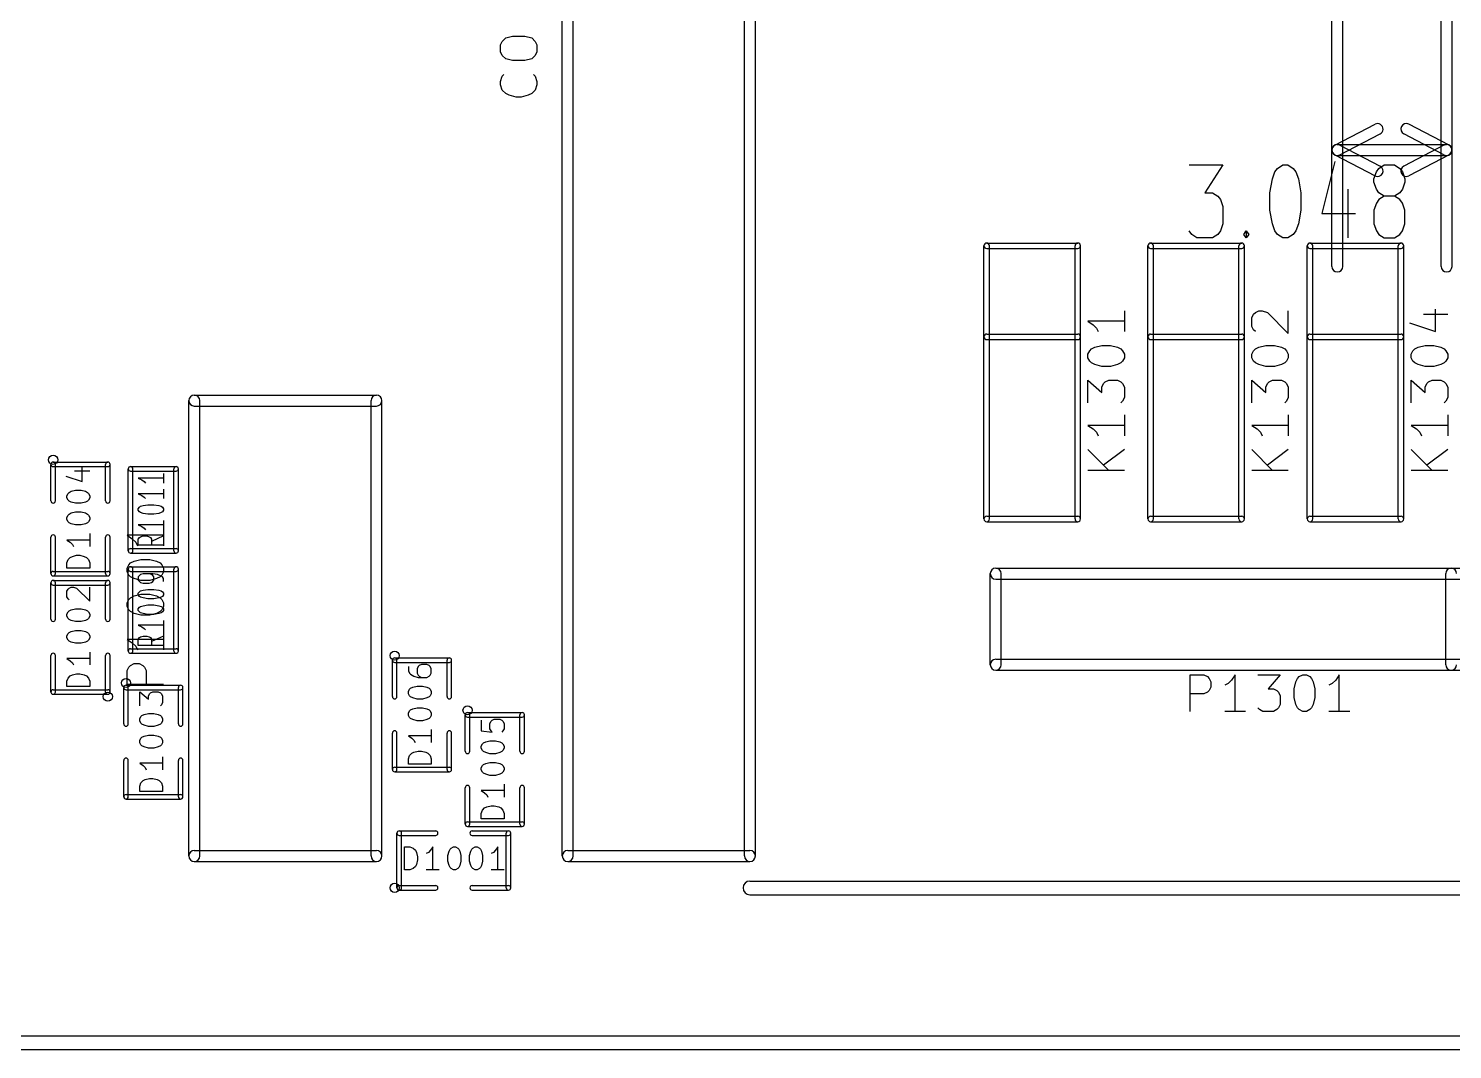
# Model space of a CAD drawing. Extents: x -29274 to 69862, y 23709 to 162744.
# Drawn here: x 26229 to 41865, y 24345 to 35556 of the extents above; entities that cross this region are included whole.
import ezdxf

# ---------------------------------------------------------------- set-up
doc = ezdxf.new("R2010")
doc.units = 0
doc.layers.add('BLACK', color=1, linetype='CONTINUOUS')

msp = doc.modelspace()

# ---------------------------------------------------------------- linework, layer by layer
at = {"layer": 'BLACK'}
for p, q in [((32090, 26470), (32090, 46470)), ((32210, 26470), (32210, 46470)), ((34090, 26470), (34090, 46470)), ((34210, 26470), (34210, 46470)), ((40540, 32942), (40540, 43120)), ((40660, 32942), (40660, 43120)), ((41740, 32942), (41740, 43120)), ((41860, 32942), (41860, 43120)), ((31412, 35375), (31431, 35413)), ((31412, 35298), (31412, 35375)), ((31431, 35413), (31469, 35451)), ((31469, 35451), (31545, 35470)), ((31545, 35470), (31679, 35470)), ((31679, 35470), (31755, 35451)), ((31755, 35451), (31793, 35413)), ((31793, 35413), (31812, 35375)), ((31812, 35375), (31812, 35298)), ((31431, 35260), (31412, 35298)), ((31469, 35222), (31431, 35260)), ((31545, 35203), (31469, 35222)), ((31679, 35203), (31545, 35203)), ((31755, 35222), (31679, 35203)), ((31793, 35260), (31755, 35222)), ((31812, 35298), (31793, 35260)), ((31412, 34975), (31431, 35032)), ((31431, 35032), (31450, 35051)), ((31774, 35051), (31793, 35032)), ((31793, 35032), (31812, 34975)), ((31412, 34937), (31412, 34975)), ((31431, 34879), (31412, 34937)), ((31469, 34841), (31431, 34879)), ((31793, 34879), (31755, 34841)), ((31812, 34937), (31793, 34879)), ((31812, 34975), (31812, 34937)), ((31507, 34822), (31469, 34841)), ((31583, 34803), (31507, 34822)), ((31640, 34803), (31583, 34803)), ((31717, 34822), (31640, 34803)), ((31755, 34841), (31717, 34822)), ((40572, 34275), (41014, 34504)), ((41827, 34274), (41385, 34504)), ((40600, 34281), (41800, 34281)), ((40628, 34168), (41070, 34397)), ((40628, 34274), (41070, 34045)), ((41771, 34168), (41329, 34398)), ((41771, 34274), (41329, 34044)), ((40572, 34095), (40429, 33524)), ((40572, 34167), (41014, 33938)), ((40600, 34161), (41800, 34161)), ((41827, 34168), (41385, 33938)), ((38973, 34057), (39344, 34057)), ((39344, 34057), (39144, 33752)), ((39887, 33905), (39915, 33981)), ((39915, 33981), (39944, 34019)), ((39944, 34019), (40001, 34057)), ((40001, 34057), (40058, 34057)), ((40058, 34057), (40115, 34019)), ((40115, 34019), (40144, 33981)), ((40144, 33981), (40173, 33905)), ((41000, 33905), (41029, 33981)), ((41029, 33981), (41057, 34019)), ((41057, 34019), (41115, 34057)), ((41115, 34057), (41229, 34057)), ((41229, 34057), (41286, 34019)), ((41286, 34019), (41315, 33981)), ((41315, 33981), (41343, 33905)), ((39858, 33752), (39887, 33905)), ((40173, 33905), (40201, 33752)), ((40715, 33791), (40715, 33257)), ((41000, 33867), (41000, 33905)), ((41029, 33791), (41000, 33867)), ((41057, 33752), (41029, 33791)), ((41315, 33791), (41286, 33752)), ((41343, 33867), (41315, 33791)), ((41343, 33905), (41343, 33867)), ((39144, 33752), (39230, 33752)), ((39230, 33752), (39287, 33714)), ((39287, 33714), (39316, 33676)), ((39316, 33676), (39344, 33600)), ((39858, 33562), (39858, 33752)), ((40201, 33752), (40201, 33562)), ((41029, 33638), (41000, 33562)), ((41057, 33676), (41029, 33638)), ((41115, 33714), (41057, 33752)), ((41115, 33714), (41057, 33676)), ((41229, 33714), (41115, 33714)), ((41286, 33752), (41229, 33714)), ((41286, 33676), (41229, 33714)), ((41315, 33638), (41286, 33676)), ((41343, 33562), (41315, 33638)), ((39344, 33600), (39344, 33410)), ((39887, 33410), (39858, 33562)), ((40201, 33562), (40173, 33410)), ((40429, 33524), (40801, 33524)), ((41000, 33562), (41000, 33410)), ((41343, 33410), (41343, 33562)), ((39001, 33295), (38973, 33333)), ((39316, 33333), (39287, 33295)), ((39344, 33410), (39316, 33333)), ((39572, 33295), (39601, 33333)), ((39601, 33333), (39629, 33295)), ((39601, 33333), (39601, 33257)), ((39915, 33333), (39887, 33410)), ((39944, 33295), (39915, 33333)), ((40144, 33333), (40115, 33295)), ((40173, 33410), (40144, 33333)), ((41000, 33410), (41029, 33333)), ((41029, 33333), (41057, 33295)), ((41286, 33295), (41315, 33333)), ((41315, 33333), (41343, 33410)), ((36720, 30170), (36720, 33170)), ((36750, 33200), (37750, 33200)), ((36780, 30170), (36780, 33170)), ((37720, 30170), (37720, 33170)), ((37780, 30170), (37780, 33170)), ((38520, 30170), (38520, 33170)), ((38550, 33200), (39550, 33200)), ((38580, 30170), (38580, 33170)), ((39058, 33257), (39001, 33295)), ((39230, 33257), (39058, 33257)), ((39287, 33295), (39230, 33257)), ((39520, 30170), (39520, 33170)), ((39601, 33257), (39572, 33295)), ((39580, 30170), (39580, 33170)), ((39629, 33295), (39601, 33257)), ((40001, 33257), (39944, 33295)), ((40058, 33257), (40001, 33257)), ((40115, 33295), (40058, 33257)), ((40270, 30170), (40270, 33170)), ((40300, 33200), (41300, 33200)), ((40330, 30170), (40330, 33170)), ((41057, 33295), (41115, 33257)), ((41115, 33257), (41229, 33257)), ((41229, 33257), (41286, 33295)), ((41270, 30170), (41270, 33170)), ((41330, 30170), (41330, 33170)), ((36750, 33140), (37750, 33140)), ((38550, 33140), (39550, 33140)), ((40300, 33140), (41300, 33140)), ((38262, 32456), (38262, 32227)), ((39662, 32380), (39681, 32418)), ((39662, 32284), (39662, 32380)), ((39681, 32418), (39700, 32437)), ((39700, 32437), (39738, 32456)), ((39738, 32456), (39776, 32456)), ((39776, 32456), (39833, 32437)), ((39833, 32437), (40062, 32208)), ((40062, 32208), (40062, 32456)), ((41545, 32418), (41812, 32418)), ((41679, 32227), (41679, 32475)), ((38262, 32341), (37862, 32341)), ((37862, 32341), (37919, 32303)), ((37919, 32303), (37957, 32265)), ((37957, 32265), (37976, 32227)), ((39681, 32246), (39662, 32284)), ((39700, 32227), (39681, 32246)), ((41393, 32322), (41679, 32227)), ((36750, 32200), (37750, 32200)), ((36750, 32140), (37750, 32140)), ((37900, 32037), (37938, 32056)), ((37938, 32056), (38014, 32075)), ((38014, 32075), (38110, 32075)), ((38110, 32075), (38186, 32056)), ((38186, 32056), (38224, 32037)), ((38550, 32200), (39550, 32200)), ((38550, 32140), (39550, 32140)), ((39700, 32037), (39738, 32056)), ((39738, 32056), (39814, 32075)), ((39814, 32075), (39910, 32075)), ((39910, 32075), (39986, 32056)), ((39986, 32056), (40024, 32037)), ((40300, 32200), (41300, 32200)), ((40300, 32140), (41300, 32140)), ((41450, 32037), (41488, 32056)), ((41488, 32056), (41564, 32075)), ((41564, 32075), (41660, 32075)), ((41660, 32075), (41736, 32056)), ((41736, 32056), (41774, 32037)), ((37862, 31980), (37881, 32018)), ((37862, 31941), (37862, 31980)), ((37881, 31903), (37862, 31941)), ((37881, 32018), (37900, 32037)), ((37900, 31884), (37881, 31903)), ((38224, 32037), (38243, 32018)), ((38243, 31903), (38224, 31884)), ((38243, 32018), (38262, 31980)), ((38262, 31941), (38243, 31903)), ((38262, 31980), (38262, 31941)), ((39662, 31980), (39681, 32018)), ((39662, 31941), (39662, 31980)), ((39681, 31903), (39662, 31941)), ((39681, 32018), (39700, 32037)), ((39700, 31884), (39681, 31903)), ((40024, 32037), (40043, 32018)), ((40043, 31903), (40024, 31884)), ((40043, 32018), (40062, 31980)), ((40062, 31941), (40043, 31903)), ((40062, 31980), (40062, 31941)), ((41412, 31980), (41431, 32018)), ((41412, 31941), (41412, 31980)), ((41431, 31903), (41412, 31941)), ((41431, 32018), (41450, 32037)), ((41450, 31884), (41431, 31903)), ((41774, 32037), (41793, 32018)), ((41793, 31903), (41774, 31884)), ((41793, 32018), (41812, 31980)), ((41812, 31941), (41793, 31903)), ((41812, 31980), (41812, 31941)), ((37938, 31865), (37900, 31884)), ((38014, 31846), (37938, 31865)), ((38110, 31846), (38014, 31846)), ((38186, 31865), (38110, 31846)), ((38224, 31884), (38186, 31865)), ((39738, 31865), (39700, 31884)), ((39814, 31846), (39738, 31865)), ((39910, 31846), (39814, 31846)), ((39986, 31865), (39910, 31846)), ((40024, 31884), (39986, 31865)), ((41488, 31865), (41450, 31884)), ((41564, 31846), (41488, 31865)), ((41660, 31846), (41564, 31846)), ((41736, 31865), (41660, 31846)), ((41774, 31884), (41736, 31865)), ((37862, 31446), (37862, 31694)), ((37862, 31694), (38014, 31560)), ((38014, 31618), (38033, 31656)), ((38014, 31560), (38014, 31618)), ((38033, 31656), (38052, 31675)), ((38052, 31675), (38090, 31694)), ((38090, 31694), (38186, 31694)), ((38186, 31694), (38224, 31675)), ((38224, 31675), (38243, 31656)), ((38243, 31656), (38262, 31618)), ((38262, 31618), (38262, 31503)), ((39662, 31446), (39662, 31694)), ((39662, 31694), (39814, 31560)), ((39814, 31618), (39833, 31656)), ((39814, 31560), (39814, 31618)), ((39833, 31656), (39852, 31675)), ((39852, 31675), (39890, 31694)), ((39890, 31694), (39986, 31694)), ((39986, 31694), (40024, 31675)), ((40024, 31675), (40043, 31656)), ((40043, 31656), (40062, 31618)), ((40062, 31618), (40062, 31503)), ((41412, 31446), (41412, 31694)), ((41412, 31694), (41564, 31560)), ((41564, 31618), (41583, 31656)), ((41564, 31560), (41564, 31618)), ((41583, 31656), (41602, 31675)), ((41602, 31675), (41640, 31694)), ((41640, 31694), (41736, 31694)), ((41736, 31694), (41774, 31675)), ((41774, 31675), (41793, 31656)), ((41793, 31656), (41812, 31618)), ((41812, 31618), (41812, 31503)), ((27990, 26470), (27990, 31470)), ((28050, 31530), (30050, 31530)), ((28110, 26470), (28110, 31470)), ((29990, 26470), (29990, 31470)), ((30110, 26470), (30110, 31470)), ((38243, 31465), (38224, 31446)), ((38262, 31503), (38243, 31465)), ((40043, 31465), (40024, 31446)), ((40062, 31503), (40043, 31465)), ((41793, 31465), (41774, 31446)), ((41812, 31503), (41793, 31465)), ((28050, 31410), (30050, 31410)), ((38262, 31313), (38262, 31084)), ((40062, 31313), (40062, 31084)), ((41812, 31313), (41812, 31084)), ((38262, 31198), (37862, 31198)), ((37862, 31198), (37919, 31160)), ((37919, 31160), (37957, 31122)), ((37957, 31122), (37976, 31084)), ((40062, 31198), (39662, 31198)), ((39662, 31198), (39719, 31160)), ((39719, 31160), (39757, 31122)), ((39757, 31122), (39776, 31084)), ((41812, 31198), (41412, 31198)), ((41412, 31198), (41469, 31160)), ((41469, 31160), (41507, 31122)), ((41507, 31122), (41526, 31084)), ((37862, 30932), (38090, 30703)), ((38262, 30932), (38033, 30760)), ((39662, 30932), (39890, 30703)), ((40062, 30932), (39833, 30760)), ((41412, 30932), (41640, 30703)), ((41812, 30932), (41583, 30760)), ((26475, 30370), (26475, 30770)), ((26500, 30795), (27100, 30795)), ((26500, 30745), (27100, 30745)), ((26525, 30370), (26525, 30770)), ((26735, 30700), (26901, 30700)), ((26818, 30581), (26818, 30735)), ((27075, 30370), (27075, 30770)), ((27125, 30370), (27125, 30770)), ((27325, 29820), (27325, 30720)), ((27350, 30745), (27850, 30745)), ((27350, 30695), (27850, 30695)), ((27375, 29820), (27375, 30720)), ((27713, 30668), (27713, 30565)), ((27825, 29820), (27825, 30720)), ((27875, 29820), (27875, 30720)), ((38262, 30703), (37862, 30703)), ((40062, 30703), (39662, 30703)), ((41812, 30703), (41412, 30703)), ((26639, 30640), (26818, 30581)), ((27713, 30617), (27433, 30617)), ((27433, 30617), (27473, 30600)), ((27473, 30600), (27500, 30582)), ((27500, 30582), (27513, 30565)), ((27713, 30497), (27713, 30394)), ((26651, 30426), (26663, 30450)), ((26651, 30402), (26651, 30426)), ((26663, 30378), (26651, 30402)), ((26663, 30450), (26675, 30462)), ((26675, 30366), (26663, 30378)), ((26675, 30462), (26699, 30474)), ((26699, 30355), (26675, 30366)), ((26699, 30474), (26746, 30485)), ((26746, 30343), (26699, 30355)), ((26746, 30485), (26806, 30485)), ((26806, 30343), (26746, 30343)), ((26806, 30485), (26854, 30474)), ((26854, 30355), (26806, 30343)), ((26854, 30474), (26877, 30462)), ((26877, 30366), (26854, 30355)), ((26877, 30462), (26889, 30450)), ((26889, 30378), (26877, 30366)), ((26889, 30450), (26901, 30426)), ((26901, 30402), (26889, 30378)), ((26901, 30426), (26901, 30402)), ((27713, 30446), (27433, 30446)), ((27433, 30446), (27473, 30429)), ((27473, 30429), (27500, 30411)), ((27500, 30411), (27513, 30394)), ((26651, 30188), (26663, 30212)), ((26651, 30164), (26651, 30188)), ((26663, 30212), (26675, 30224)), ((26675, 30224), (26699, 30236)), ((26699, 30236), (26746, 30247)), ((26746, 30247), (26806, 30247)), ((26806, 30247), (26854, 30236)), ((26854, 30236), (26877, 30224)), ((26877, 30224), (26889, 30212)), ((26889, 30212), (26901, 30188)), ((26901, 30188), (26901, 30164)), ((27433, 30283), (27447, 30300)), ((27433, 30266), (27433, 30283)), ((27447, 30249), (27433, 30266)), ((27447, 30300), (27460, 30309)), ((27460, 30240), (27447, 30249)), ((27460, 30309), (27487, 30318)), ((27487, 30232), (27460, 30240)), ((27487, 30318), (27540, 30326)), ((27540, 30223), (27487, 30232)), ((27540, 30326), (27607, 30326)), ((27607, 30223), (27540, 30223)), ((27607, 30326), (27660, 30318)), ((27660, 30232), (27607, 30223)), ((27660, 30318), (27687, 30309)), ((27687, 30240), (27660, 30232)), ((27687, 30309), (27700, 30300)), ((27700, 30249), (27687, 30240)), ((27700, 30300), (27713, 30283)), ((27713, 30266), (27700, 30249)), ((27713, 30283), (27713, 30266)), ((36750, 30200), (37750, 30200)), ((38550, 30200), (39550, 30200)), ((40300, 30200), (41300, 30200)), ((26663, 30140), (26651, 30164)), ((26675, 30128), (26663, 30140)), ((26699, 30117), (26675, 30128)), ((26746, 30105), (26699, 30117)), ((26806, 30105), (26746, 30105)), ((26854, 30117), (26806, 30105)), ((26877, 30128), (26854, 30117)), ((26889, 30140), (26877, 30128)), ((26901, 30164), (26889, 30140)), ((27713, 30104), (27433, 30104)), ((27433, 30104), (27473, 30087)), ((27473, 30087), (27500, 30069)), ((27500, 30069), (27513, 30052)), ((27712, 30106), (27712, 29877)), ((27713, 30155), (27713, 30052)), ((36750, 30140), (37750, 30140)), ((38550, 30140), (39550, 30140)), ((40300, 30140), (41300, 30140)), ((26475, 29570), (26475, 29970)), ((26525, 29570), (26525, 29970)), ((26901, 29938), (26651, 29938)), ((26651, 29938), (26687, 29914)), ((26687, 29914), (26711, 29890)), ((26711, 29890), (26723, 29867)), ((26901, 30009), (26901, 29867)), ((27075, 29570), (27075, 29970)), ((27125, 29570), (27125, 29970)), ((27712, 29991), (27312, 29991)), ((27312, 29991), (27369, 29953)), ((27369, 29953), (27407, 29915)), ((27407, 29915), (27426, 29877)), ((27433, 29949), (27447, 29967)), ((27433, 29881), (27433, 29949)), ((27713, 29881), (27433, 29881)), ((27447, 29967), (27460, 29975)), ((27460, 29975), (27487, 29984)), ((27487, 29984), (27527, 29984)), ((27527, 29984), (27553, 29975)), ((27553, 29975), (27567, 29967)), ((27567, 29967), (27580, 29949)), ((27713, 29984), (27580, 29924)), ((27580, 29949), (27580, 29881)), ((26651, 29688), (26663, 29724)), ((26663, 29724), (26687, 29748)), ((26687, 29748), (26711, 29759)), ((26711, 29759), (26758, 29771)), ((26758, 29771), (26794, 29771)), ((26794, 29771), (26842, 29759)), ((26842, 29759), (26865, 29748)), ((26865, 29748), (26889, 29724)), ((26889, 29724), (26901, 29688)), ((27350, 29845), (27850, 29845)), ((27350, 29795), (27850, 29795)), ((27388, 29706), (27464, 29725)), ((27464, 29725), (27560, 29725)), ((27560, 29725), (27636, 29706)), ((26500, 29595), (27100, 29595)), ((26651, 29629), (26651, 29688)), ((26901, 29629), (26651, 29629)), ((26901, 29688), (26901, 29629)), ((27312, 29630), (27331, 29668)), ((27312, 29591), (27312, 29630)), ((27331, 29553), (27312, 29591)), ((27325, 28720), (27325, 29620)), ((27331, 29668), (27350, 29687)), ((27350, 29534), (27331, 29553)), ((27350, 29687), (27388, 29706)), ((27350, 29645), (27850, 29645)), ((27350, 29595), (27850, 29595)), ((27375, 28720), (27375, 29620)), ((27460, 29560), (27447, 29551)), ((27487, 29568), (27460, 29560)), ((27593, 29568), (27487, 29568)), ((27580, 29560), (27553, 29568)), ((27593, 29551), (27580, 29560)), ((27647, 29560), (27593, 29568)), ((27636, 29706), (27674, 29687)), ((27687, 29542), (27647, 29560)), ((27674, 29687), (27693, 29668)), ((27693, 29553), (27674, 29534)), ((27693, 29668), (27712, 29630)), ((27712, 29591), (27693, 29553)), ((27712, 29630), (27712, 29591)), ((27825, 28720), (27825, 29620)), ((27875, 28720), (27875, 29620)), ((36790, 28570), (36790, 29570)), ((36850, 29630), (42850, 29630)), ((36910, 28570), (36910, 29570)), ((41790, 28570), (41790, 29570)), ((26475, 29070), (26475, 29470)), ((26500, 29545), (27100, 29545)), ((26500, 29495), (27100, 29495)), ((26500, 29445), (27100, 29445)), ((26525, 29070), (26525, 29470)), ((26651, 29376), (26663, 29400)), ((26663, 29400), (26675, 29412)), ((26675, 29412), (26699, 29423)), ((26699, 29423), (26723, 29423)), ((26723, 29423), (26758, 29412)), ((26758, 29412), (26901, 29269)), ((26901, 29269), (26901, 29423)), ((27075, 29070), (27075, 29470)), ((27125, 29070), (27125, 29470)), ((27388, 29515), (27350, 29534)), ((27464, 29496), (27388, 29515)), ((27447, 29551), (27433, 29534)), ((27433, 29534), (27433, 29500)), ((27433, 29500), (27447, 29482)), ((27447, 29482), (27460, 29474)), ((27460, 29474), (27487, 29465)), ((27560, 29496), (27464, 29496)), ((27487, 29465), (27553, 29465)), ((27487, 29389), (27540, 29397)), ((27540, 29397), (27607, 29397)), ((27553, 29465), (27580, 29474)), ((27636, 29515), (27560, 29496)), ((27580, 29474), (27593, 29482)), ((27607, 29534), (27593, 29551)), ((27593, 29482), (27607, 29500)), ((27607, 29500), (27607, 29534)), ((27607, 29397), (27660, 29389)), ((27674, 29534), (27636, 29515)), ((27700, 29534), (27687, 29542)), ((27713, 29517), (27700, 29534)), ((27713, 29482), (27713, 29517)), ((36850, 29510), (42850, 29510)), ((26651, 29316), (26651, 29376)), ((26663, 29293), (26651, 29316)), ((26675, 29281), (26663, 29293)), ((27312, 29249), (27331, 29287)), ((27312, 29210), (27312, 29249)), ((27331, 29287), (27350, 29306)), ((27350, 29306), (27388, 29325)), ((27388, 29325), (27464, 29344)), ((27433, 29354), (27447, 29371)), ((27433, 29337), (27433, 29354)), ((27447, 29320), (27433, 29337)), ((27447, 29371), (27460, 29380)), ((27460, 29311), (27447, 29320)), ((27460, 29380), (27487, 29389)), ((27487, 29303), (27460, 29311)), ((27464, 29344), (27560, 29344)), ((27540, 29294), (27487, 29303)), ((27607, 29294), (27540, 29294)), ((27560, 29344), (27636, 29325)), ((27660, 29303), (27607, 29294)), ((27636, 29325), (27674, 29306)), ((27660, 29389), (27687, 29380)), ((27687, 29311), (27660, 29303)), ((27674, 29306), (27693, 29287)), ((27687, 29380), (27700, 29371)), ((27700, 29320), (27687, 29311)), ((27693, 29287), (27712, 29249)), ((27700, 29371), (27713, 29354)), ((27713, 29337), (27700, 29320)), ((27712, 29249), (27712, 29210)), ((27713, 29354), (27713, 29337)), ((26651, 29126), (26663, 29150)), ((26651, 29102), (26651, 29126)), ((26663, 29078), (26651, 29102)), ((26663, 29150), (26675, 29162)), ((26675, 29162), (26699, 29174)), ((26699, 29174), (26746, 29185)), ((26746, 29185), (26806, 29185)), ((26806, 29185), (26854, 29174)), ((26854, 29174), (26877, 29162)), ((26877, 29162), (26889, 29150)), ((26889, 29150), (26901, 29126)), ((26901, 29102), (26889, 29078)), ((26901, 29126), (26901, 29102)), ((27331, 29172), (27312, 29210)), ((27350, 29153), (27331, 29172)), ((27388, 29134), (27350, 29153)), ((27464, 29115), (27388, 29134)), ((27433, 29183), (27447, 29200)), ((27433, 29166), (27433, 29183)), ((27447, 29149), (27433, 29166)), ((27447, 29200), (27460, 29209)), ((27460, 29140), (27447, 29149)), ((27460, 29209), (27487, 29218)), ((27487, 29132), (27460, 29140)), ((27560, 29115), (27464, 29115)), ((27487, 29218), (27540, 29226)), ((27540, 29123), (27487, 29132)), ((27540, 29226), (27607, 29226)), ((27607, 29123), (27540, 29123)), ((27636, 29134), (27560, 29115)), ((27607, 29226), (27660, 29218)), ((27660, 29132), (27607, 29123)), ((27674, 29153), (27636, 29134)), ((27660, 29218), (27687, 29209)), ((27687, 29140), (27660, 29132)), ((27693, 29172), (27674, 29153)), ((27687, 29209), (27700, 29200)), ((27700, 29149), (27687, 29140)), ((27712, 29210), (27693, 29172)), ((27700, 29200), (27713, 29183)), ((27713, 29166), (27700, 29149)), ((27713, 29183), (27713, 29166)), ((26675, 29066), (26663, 29078)), ((26699, 29055), (26675, 29066)), ((26675, 28924), (26699, 28936)), ((26746, 29043), (26699, 29055)), ((26699, 28936), (26746, 28947)), ((26806, 29043), (26746, 29043)), ((26746, 28947), (26806, 28947)), ((26854, 29055), (26806, 29043)), ((26806, 28947), (26854, 28936)), ((26877, 29066), (26854, 29055)), ((26854, 28936), (26877, 28924)), ((26889, 29078), (26877, 29066)), ((27713, 29004), (27433, 29004)), ((27433, 29004), (27473, 28987)), ((27473, 28987), (27500, 28969)), ((27500, 28969), (27513, 28952)), ((27712, 28963), (27712, 28734)), ((27713, 29055), (27713, 28952)), ((26651, 28888), (26663, 28912)), ((26651, 28864), (26651, 28888)), ((26663, 28840), (26651, 28864)), ((26663, 28912), (26675, 28924)), ((26675, 28828), (26663, 28840)), ((26699, 28817), (26675, 28828)), ((26746, 28805), (26699, 28817)), ((26806, 28805), (26746, 28805)), ((26854, 28817), (26806, 28805)), ((26877, 28828), (26854, 28817)), ((26877, 28924), (26889, 28912)), ((26889, 28840), (26877, 28828)), ((26889, 28912), (26901, 28888)), ((26901, 28864), (26889, 28840)), ((26901, 28888), (26901, 28864)), ((27712, 28848), (27312, 28848)), ((27312, 28848), (27369, 28810)), ((27369, 28810), (27407, 28772)), ((27407, 28772), (27426, 28734)), ((27433, 28849), (27447, 28867)), ((27433, 28781), (27433, 28849)), ((27713, 28781), (27433, 28781)), ((27447, 28867), (27460, 28875)), ((27460, 28875), (27487, 28884)), ((27487, 28884), (27527, 28884)), ((27527, 28884), (27553, 28875)), ((27553, 28875), (27567, 28867)), ((27567, 28867), (27580, 28849)), ((27713, 28884), (27580, 28824)), ((27580, 28849), (27580, 28781)), ((26475, 28270), (26475, 28670)), ((26525, 28270), (26525, 28670)), ((26901, 28638), (26651, 28638)), ((26651, 28638), (26687, 28614)), ((26687, 28614), (26711, 28590)), ((26901, 28709), (26901, 28567)), ((27075, 28270), (27075, 28670)), ((27125, 28270), (27125, 28670)), ((27350, 28745), (27850, 28745)), ((27350, 28695), (27850, 28695)), ((30225, 28220), (30225, 28620)), ((30250, 28645), (30850, 28645)), ((30275, 28220), (30275, 28620)), ((30825, 28220), (30825, 28620)), ((30875, 28220), (30875, 28620)), ((36850, 28630), (42850, 28630)), ((26687, 28448), (26711, 28459)), ((26711, 28590), (26723, 28567)), ((26711, 28459), (26758, 28471)), ((26758, 28471), (26794, 28471)), ((26794, 28471), (26842, 28459)), ((26842, 28459), (26865, 28448)), ((27312, 28506), (27331, 28544)), ((27312, 28353), (27312, 28506)), ((27331, 28544), (27350, 28563)), ((27350, 28563), (27388, 28582)), ((27388, 28582), (27445, 28582)), ((27445, 28582), (27483, 28563)), ((27483, 28563), (27502, 28544)), ((27502, 28544), (27521, 28506)), ((27521, 28506), (27521, 28353)), ((30250, 28595), (30850, 28595)), ((30401, 28550), (30401, 28502)), ((30401, 28502), (30413, 28478)), ((30413, 28478), (30425, 28466)), ((30425, 28466), (30461, 28443)), ((30508, 28550), (30496, 28526)), ((30496, 28526), (30496, 28478)), ((30496, 28478), (30508, 28454)), ((30520, 28562), (30508, 28550)), ((30544, 28573), (30520, 28562)), ((30604, 28573), (30544, 28573)), ((30627, 28562), (30604, 28573)), ((30639, 28550), (30627, 28562)), ((30651, 28526), (30639, 28550)), ((30639, 28454), (30651, 28478)), ((30651, 28478), (30651, 28526)), ((36850, 28510), (42850, 28510)), ((38983, 28058), (38983, 28458)), ((38983, 28458), (39136, 28458)), ((39136, 28458), (39174, 28439)), ((39478, 28458), (39440, 28401)), ((39478, 28058), (39478, 28458)), ((39726, 28458), (39974, 28458)), ((39974, 28458), (39840, 28306)), ((40183, 28439), (40221, 28458)), ((40221, 28458), (40260, 28458)), ((40260, 28458), (40298, 28439)), ((40621, 28458), (40583, 28401)), ((40621, 28058), (40621, 28458)), ((26651, 28388), (26663, 28424)), ((26651, 28329), (26651, 28388)), ((26901, 28329), (26651, 28329)), ((26663, 28424), (26687, 28448)), ((26865, 28448), (26889, 28424)), ((26889, 28424), (26901, 28388)), ((26901, 28388), (26901, 28329)), ((27275, 27920), (27275, 28320)), ((27300, 28345), (27900, 28345)), ((27712, 28353), (27312, 28353)), ((27325, 27920), (27325, 28320)), ((27875, 27920), (27875, 28320)), ((27925, 27920), (27925, 28320)), ((30413, 28300), (30425, 28312)), ((30425, 28312), (30449, 28324)), ((30449, 28324), (30496, 28335)), ((30461, 28443), (30508, 28431)), ((30496, 28335), (30556, 28335)), ((30508, 28454), (30520, 28443)), ((30508, 28431), (30604, 28431)), ((30520, 28443), (30544, 28431)), ((30556, 28335), (30604, 28324)), ((30604, 28431), (30627, 28443)), ((30604, 28324), (30627, 28312)), ((30627, 28443), (30639, 28454)), ((30627, 28312), (30639, 28300)), ((39174, 28439), (39193, 28420)), ((39193, 28420), (39212, 28382)), ((39212, 28325), (39193, 28287)), ((39212, 28382), (39212, 28325)), ((39402, 28363), (39364, 28344)), ((39440, 28401), (39402, 28363)), ((39840, 28306), (39898, 28306)), ((39898, 28306), (39936, 28287)), ((40126, 28306), (40145, 28382)), ((40126, 28210), (40126, 28306)), ((40145, 28382), (40164, 28420)), ((40164, 28420), (40183, 28439)), ((40298, 28439), (40317, 28420)), ((40317, 28420), (40336, 28382)), ((40336, 28382), (40355, 28306)), ((40355, 28306), (40355, 28210)), ((40545, 28363), (40507, 28344)), ((40583, 28401), (40545, 28363)), ((26500, 28295), (27100, 28295)), ((26500, 28245), (27100, 28245)), ((27300, 28295), (27900, 28295)), ((27451, 28119), (27451, 28273)), ((27451, 28273), (27546, 28190)), ((27546, 28226), (27558, 28250)), ((27546, 28190), (27546, 28226)), ((27558, 28250), (27570, 28262)), ((27570, 28262), (27594, 28273)), ((27594, 28273), (27654, 28273)), ((27654, 28273), (27677, 28262)), ((27677, 28262), (27689, 28250)), ((27689, 28250), (27701, 28226)), ((27701, 28154), (27689, 28131)), ((27701, 28226), (27701, 28154)), ((30401, 28276), (30413, 28300)), ((30401, 28252), (30401, 28276)), ((30413, 28228), (30401, 28252)), ((30425, 28216), (30413, 28228)), ((30449, 28205), (30425, 28216)), ((30496, 28193), (30449, 28205)), ((30556, 28193), (30496, 28193)), ((30604, 28205), (30556, 28193)), ((30627, 28216), (30604, 28205)), ((30639, 28228), (30627, 28216)), ((30639, 28300), (30651, 28276)), ((30651, 28252), (30639, 28228)), ((30651, 28276), (30651, 28252)), ((39136, 28249), (38983, 28249)), ((39174, 28268), (39136, 28249)), ((39193, 28287), (39174, 28268)), ((39936, 28287), (39955, 28268)), ((39955, 28268), (39974, 28230)), ((39974, 28230), (39974, 28134)), ((40145, 28134), (40126, 28210)), ((40355, 28210), (40336, 28134)), ((27451, 27976), (27463, 28000)), ((27463, 28000), (27475, 28012)), ((27475, 28012), (27499, 28024)), ((27499, 28024), (27546, 28035)), ((27546, 28035), (27606, 28035)), ((27606, 28035), (27654, 28024)), ((27654, 28024), (27677, 28012)), ((27689, 28131), (27677, 28119)), ((27677, 28012), (27689, 28000)), ((27689, 28000), (27701, 27976)), ((30401, 28038), (30413, 28062)), ((30401, 28014), (30401, 28038)), ((30413, 27990), (30401, 28014)), ((30413, 28062), (30425, 28074)), ((30425, 27978), (30413, 27990)), ((30425, 28074), (30449, 28086)), ((30449, 28086), (30496, 28097)), ((30496, 28097), (30556, 28097)), ((30556, 28097), (30604, 28086)), ((30604, 28086), (30627, 28074)), ((30627, 28074), (30639, 28062)), ((30639, 27990), (30627, 27978)), ((30639, 28062), (30651, 28038)), ((30651, 28014), (30639, 27990)), ((30651, 28038), (30651, 28014)), ((31025, 27620), (31025, 28020)), ((31050, 28045), (31650, 28045)), ((31050, 27995), (31650, 27995)), ((31075, 27620), (31075, 28020)), ((31625, 27620), (31625, 28020)), ((31675, 27620), (31675, 28020)), ((39593, 28058), (39364, 28058)), ((39745, 28077), (39726, 28096)), ((39783, 28058), (39745, 28077)), ((39898, 28058), (39783, 28058)), ((39936, 28077), (39898, 28058)), ((39955, 28096), (39936, 28077)), ((39974, 28134), (39955, 28096)), ((40164, 28096), (40145, 28134)), ((40183, 28077), (40164, 28096)), ((40221, 28058), (40183, 28077)), ((40260, 28058), (40221, 28058)), ((40298, 28077), (40260, 28058)), ((40317, 28096), (40298, 28077)), ((40336, 28134), (40317, 28096)), ((40736, 28058), (40507, 28058)), ((27451, 27952), (27451, 27976)), ((27463, 27928), (27451, 27952)), ((27475, 27916), (27463, 27928)), ((27499, 27905), (27475, 27916)), ((27546, 27893), (27499, 27905)), ((27606, 27893), (27546, 27893)), ((27654, 27905), (27606, 27893)), ((27677, 27916), (27654, 27905)), ((27689, 27928), (27677, 27916)), ((27701, 27952), (27689, 27928)), ((27701, 27976), (27701, 27952)), ((30449, 27967), (30425, 27978)), ((30496, 27955), (30449, 27967)), ((30556, 27955), (30496, 27955)), ((30604, 27967), (30556, 27955)), ((30627, 27978), (30604, 27967)), ((30651, 27859), (30651, 27717)), ((31201, 27962), (31201, 27843)), ((31201, 27843), (31320, 27831)), ((31296, 27926), (31308, 27950)), ((31296, 27866), (31296, 27926)), ((31308, 27843), (31296, 27866)), ((31308, 27950), (31320, 27962)), ((31320, 27831), (31308, 27843)), ((31320, 27962), (31344, 27973)), ((31344, 27973), (31404, 27973)), ((31404, 27973), (31427, 27962)), ((31427, 27962), (31439, 27950)), ((31439, 27843), (31427, 27831)), ((31439, 27950), (31451, 27926)), ((31451, 27866), (31439, 27843)), ((31451, 27926), (31451, 27866)), ((27451, 27738), (27463, 27762)), ((27451, 27714), (27451, 27738)), ((27463, 27690), (27451, 27714)), ((27463, 27762), (27475, 27774)), ((27475, 27678), (27463, 27690)), ((27475, 27774), (27499, 27786)), ((27499, 27667), (27475, 27678)), ((27499, 27786), (27546, 27797)), ((27546, 27797), (27606, 27797)), ((27606, 27797), (27654, 27786)), ((27654, 27786), (27677, 27774)), ((27677, 27678), (27654, 27667)), ((27677, 27774), (27689, 27762)), ((27689, 27690), (27677, 27678)), ((27689, 27762), (27701, 27738)), ((27701, 27714), (27689, 27690)), ((27701, 27738), (27701, 27714)), ((30225, 27420), (30225, 27820)), ((30275, 27420), (30275, 27820)), ((30651, 27788), (30401, 27788)), ((30401, 27788), (30437, 27764)), ((30437, 27764), (30461, 27740)), ((30461, 27740), (30473, 27717)), ((30825, 27420), (30825, 27820)), ((30875, 27420), (30875, 27820)), ((31201, 27676), (31213, 27700)), ((31201, 27652), (31201, 27676)), ((31213, 27700), (31225, 27712)), ((31225, 27712), (31249, 27724)), ((31249, 27724), (31296, 27735)), ((31296, 27735), (31356, 27735)), ((31356, 27735), (31404, 27724)), ((31404, 27724), (31427, 27712)), ((31427, 27712), (31439, 27700)), ((31439, 27700), (31451, 27676)), ((31451, 27676), (31451, 27652)), ((27275, 27120), (27275, 27520)), ((27325, 27120), (27325, 27520)), ((27546, 27655), (27499, 27667)), ((27606, 27655), (27546, 27655)), ((27654, 27667), (27606, 27655)), ((27701, 27559), (27701, 27417)), ((27875, 27120), (27875, 27520)), ((27925, 27120), (27925, 27520)), ((30401, 27538), (30413, 27574)), ((30401, 27479), (30401, 27538)), ((30413, 27574), (30437, 27598)), ((30437, 27598), (30461, 27609)), ((30461, 27609), (30508, 27621)), ((30508, 27621), (30544, 27621)), ((30544, 27621), (30592, 27609)), ((30592, 27609), (30615, 27598)), ((30615, 27598), (30639, 27574)), ((30639, 27574), (30651, 27538)), ((30651, 27538), (30651, 27479)), ((31213, 27628), (31201, 27652)), ((31225, 27616), (31213, 27628)), ((31249, 27605), (31225, 27616)), ((31296, 27593), (31249, 27605)), ((31356, 27593), (31296, 27593)), ((31404, 27605), (31356, 27593)), ((31427, 27616), (31404, 27605)), ((31439, 27628), (31427, 27616)), ((31451, 27652), (31439, 27628)), ((27701, 27488), (27451, 27488)), ((27451, 27488), (27487, 27464)), ((27487, 27464), (27511, 27440)), ((27511, 27440), (27523, 27417)), ((30250, 27445), (30850, 27445)), ((30250, 27395), (30850, 27395)), ((30651, 27479), (30401, 27479)), ((31201, 27438), (31213, 27462)), ((31201, 27414), (31201, 27438)), ((31213, 27390), (31201, 27414)), ((31213, 27462), (31225, 27474)), ((31225, 27378), (31213, 27390)), ((31225, 27474), (31249, 27486)), ((31249, 27367), (31225, 27378)), ((31249, 27486), (31296, 27497)), ((31296, 27355), (31249, 27367)), ((31296, 27497), (31356, 27497)), ((31356, 27497), (31404, 27486)), ((31404, 27367), (31356, 27355)), ((31404, 27486), (31427, 27474)), ((31427, 27378), (31404, 27367)), ((31427, 27474), (31439, 27462)), ((31439, 27390), (31427, 27378)), ((31439, 27462), (31451, 27438)), ((31451, 27414), (31439, 27390)), ((31451, 27438), (31451, 27414)), ((27451, 27238), (27463, 27274)), ((27451, 27179), (27451, 27238)), ((27463, 27274), (27487, 27298)), ((27487, 27298), (27511, 27309)), ((27511, 27309), (27558, 27321)), ((27558, 27321), (27594, 27321)), ((27594, 27321), (27642, 27309)), ((27642, 27309), (27665, 27298)), ((27665, 27298), (27689, 27274)), ((27689, 27274), (27701, 27238)), ((27701, 27238), (27701, 27179)), ((31025, 26820), (31025, 27220)), ((31075, 26820), (31075, 27220)), ((31356, 27355), (31296, 27355)), ((31451, 27259), (31451, 27117)), ((31625, 26820), (31625, 27220)), ((31675, 26820), (31675, 27220)), ((27300, 27145), (27900, 27145)), ((27300, 27095), (27900, 27095)), ((27701, 27179), (27451, 27179)), ((31451, 27188), (31201, 27188)), ((31201, 27188), (31237, 27164)), ((31237, 27164), (31261, 27140)), ((31261, 27140), (31273, 27117)), ((31201, 26938), (31213, 26974)), ((31201, 26879), (31201, 26938)), ((31213, 26974), (31237, 26998)), ((31237, 26998), (31261, 27009)), ((31261, 27009), (31308, 27021)), ((31308, 27021), (31344, 27021)), ((31344, 27021), (31392, 27009)), ((31392, 27009), (31415, 26998)), ((31415, 26998), (31439, 26974)), ((31439, 26974), (31451, 26938)), ((31451, 26938), (31451, 26879)), ((30300, 26745), (30700, 26745)), ((31050, 26845), (31650, 26845)), ((31050, 26795), (31650, 26795)), ((31100, 26745), (31500, 26745)), ((31451, 26879), (31201, 26879)), ((30275, 26120), (30275, 26720)), ((30300, 26695), (30700, 26695)), ((30325, 26120), (30325, 26720)), ((31100, 26695), (31500, 26695)), ((31475, 26120), (31475, 26720)), ((31525, 26120), (31525, 26720)), ((28050, 26530), (30050, 26530)), ((30359, 26319), (30359, 26569)), ((30359, 26569), (30418, 26569)), ((30418, 26569), (30454, 26557)), ((30454, 26557), (30478, 26533)), ((30478, 26533), (30489, 26509)), ((30489, 26509), (30501, 26462)), ((30501, 26426), (30489, 26378)), ((30501, 26462), (30501, 26426)), ((30620, 26509), (30597, 26497)), ((30644, 26533), (30620, 26509)), ((30668, 26569), (30644, 26533)), ((30668, 26319), (30668, 26569)), ((30835, 26474), (30847, 26521)), ((30835, 26414), (30835, 26474)), ((30847, 26521), (30858, 26545)), ((30858, 26545), (30870, 26557)), ((30870, 26557), (30894, 26569)), ((30894, 26569), (30918, 26569)), ((30918, 26569), (30942, 26557)), ((30942, 26557), (30954, 26545)), ((30954, 26545), (30966, 26521)), ((30966, 26521), (30977, 26474)), ((30977, 26474), (30977, 26414)), ((31073, 26474), (31085, 26521)), ((31073, 26414), (31073, 26474)), ((31085, 26521), (31096, 26545)), ((31096, 26545), (31108, 26557)), ((31108, 26557), (31132, 26569)), ((31132, 26569), (31156, 26569)), ((31156, 26569), (31180, 26557)), ((31180, 26557), (31192, 26545)), ((31192, 26545), (31204, 26521)), ((31204, 26521), (31215, 26474)), ((31215, 26474), (31215, 26414)), ((31334, 26509), (31311, 26497)), ((31358, 26533), (31334, 26509)), ((31382, 26569), (31358, 26533)), ((31382, 26319), (31382, 26569)), ((32150, 26530), (34150, 26530)), ((28050, 26410), (30050, 26410)), ((30418, 26319), (30359, 26319)), ((30454, 26331), (30418, 26319)), ((30478, 26355), (30454, 26331)), ((30489, 26378), (30478, 26355)), ((30739, 26319), (30597, 26319)), ((30847, 26366), (30835, 26414)), ((30858, 26343), (30847, 26366)), ((30870, 26331), (30858, 26343)), ((30894, 26319), (30870, 26331)), ((30918, 26319), (30894, 26319)), ((30942, 26331), (30918, 26319)), ((30954, 26343), (30942, 26331)), ((30966, 26366), (30954, 26343)), ((30977, 26414), (30966, 26366)), ((31085, 26366), (31073, 26414)), ((31096, 26343), (31085, 26366)), ((31108, 26331), (31096, 26343)), ((31132, 26319), (31108, 26331)), ((31156, 26319), (31132, 26319)), ((31180, 26331), (31156, 26319)), ((31192, 26343), (31180, 26331)), ((31204, 26366), (31192, 26343)), ((31215, 26414), (31204, 26366)), ((31453, 26319), (31311, 26319)), ((32150, 26410), (34150, 26410)), ((30300, 26145), (30700, 26145)), ((31100, 26145), (31500, 26145)), ((34150, 26195), (61650, 26195)), ((30300, 26095), (30700, 26095)), ((31100, 26095), (31500, 26095)), ((34150, 26045), (61650, 26045)), ((-8450, 24495), (61700, 24495)), ((-8450, 24345), (61700, 24345))]:
    msp.add_line(p, q, dxfattribs=at)
for centre in [(26500, 30820), (30250, 28670), (27300, 28370), (27100, 28220), (31050, 28070), (30250, 26120)]:
    msp.add_circle(centre, 50, dxfattribs=at)
for centre, radius, start, end in [((41042, 34451), 60, 297, 477), ((41357, 34451), 60, 422, 602), ((40600, 34221), 60, 90, 270), ((40600, 34221), 60, 62, 242), ((40600, 34221), 60, 117, 297), ((41799, 34221), 60, 242, 422), ((41799, 34221), 60, -62, 117), ((41800, 34221), 60, 270, 450), ((41042, 33991), 60, 242, 422), ((41357, 33991), 60, 117, 297), ((36750, 33170), 30, 90, 270), ((36750, 33170), 30, 360, 540), ((37750, 33170), 30, 360, 540), ((37750, 33170), 30, 270, 450), ((38550, 33170), 30, 90, 270), ((38550, 33170), 30, 360, 540), ((39550, 33170), 30, 360, 540), ((39550, 33170), 30, 270, 450), ((40300, 33170), 30, 90, 270), ((40300, 33170), 30, 360, 540), ((41300, 33170), 30, 360, 540), ((41300, 33170), 30, 270, 450), ((40600, 32942), 60, 180, 360), ((41800, 32942), 60, 180, 360), ((36750, 32170), 30, 90, 270), ((37750, 32170), 30, 270, 450), ((38550, 32170), 30, 90, 270), ((39550, 32170), 30, 270, 450), ((40300, 32170), 30, 90, 270), ((41300, 32170), 30, 270, 450), ((28050, 31470), 60, 360, 540), ((28050, 31470), 60, 90, 270), ((30050, 31470), 60, 360, 540), ((30050, 31470), 60, 270, 450), ((26500, 30770), 25, 360, 540), ((26500, 30770), 25, 90, 270), ((27100, 30770), 25, 360, 540), ((27100, 30770), 25, 270, 450), ((27350, 30720), 25, 360, 540), ((27350, 30720), 25, 90, 270), ((27850, 30720), 25, 360, 540), ((27850, 30720), 25, 270, 450), ((26500, 30370), 25, 180, 360), ((27100, 30370), 25, 180, 360), ((36750, 30170), 30, 90, 270), ((37750, 30170), 30, 270, 450), ((38550, 30170), 30, 90, 270), ((39550, 30170), 30, 270, 450), ((40300, 30170), 30, 90, 270), ((41300, 30170), 30, 270, 450), ((36750, 30170), 30, 180, 360), ((37750, 30170), 30, 180, 360), ((38550, 30170), 30, 180, 360), ((39550, 30170), 30, 180, 360), ((40300, 30170), 30, 180, 360), ((41300, 30170), 30, 180, 360), ((26500, 29970), 25, 360, 540), ((27100, 29970), 25, 360, 540), ((27350, 29820), 25, 90, 270), ((27350, 29820), 25, 180, 360), ((27850, 29820), 25, 180, 360), ((27850, 29820), 25, 270, 450), ((26500, 29570), 25, 90, 270), ((26500, 29570), 25, 180, 360), ((27100, 29570), 25, 180, 360), ((27100, 29570), 25, 270, 450), ((27350, 29620), 25, 360, 540), ((27350, 29620), 25, 90, 270), ((27850, 29620), 25, 360, 540), ((27850, 29620), 25, 270, 450), ((36850, 29570), 60, 360, 540), ((36850, 29570), 60, 90, 270), ((41850, 29570), 60, 360, 540), ((26500, 29470), 25, 360, 540), ((26500, 29470), 25, 90, 270), ((27100, 29470), 25, 360, 540), ((27100, 29470), 25, 270, 450), ((26500, 29070), 25, 180, 360), ((27100, 29070), 25, 180, 360), ((26500, 28670), 25, 360, 540), ((27100, 28670), 25, 360, 540), ((27350, 28720), 25, 90, 270), ((27350, 28720), 25, 180, 360), ((27850, 28720), 25, 180, 360), ((27850, 28720), 25, 270, 450), ((30250, 28620), 25, 360, 540), ((30250, 28620), 25, 90, 270), ((30850, 28620), 25, 360, 540), ((30850, 28620), 25, 270, 450), ((36850, 28570), 60, 90, 270), ((36850, 28570), 60, 180, 360), ((41850, 28570), 60, 180, 360), ((27300, 28320), 25, 360, 540), ((27300, 28320), 25, 90, 270), ((27900, 28320), 25, 360, 540), ((27900, 28320), 25, 270, 450), ((26500, 28270), 25, 90, 270), ((26500, 28270), 25, 180, 360), ((27100, 28270), 25, 180, 360), ((27100, 28270), 25, 270, 450), ((30250, 28220), 25, 180, 360), ((30850, 28220), 25, 180, 360), ((31050, 28020), 25, 360, 540), ((31050, 28020), 25, 90, 270), ((31650, 28020), 25, 360, 540), ((31650, 28020), 25, 270, 450), ((27300, 27920), 25, 180, 360), ((27900, 27920), 25, 180, 360), ((30250, 27820), 25, 360, 540), ((30850, 27820), 25, 360, 540), ((27300, 27520), 25, 360, 540), ((27900, 27520), 25, 360, 540), ((31050, 27620), 25, 180, 360), ((31650, 27620), 25, 180, 360), ((30250, 27420), 25, 90, 270), ((30250, 27420), 25, 180, 360), ((30850, 27420), 25, 180, 360), ((30850, 27420), 25, 270, 450), ((31050, 27220), 25, 360, 540), ((31650, 27220), 25, 360, 540), ((27300, 27120), 25, 90, 270), ((27300, 27120), 25, 180, 360), ((27900, 27120), 25, 180, 360), ((27900, 27120), 25, 270, 450), ((30300, 26720), 25, 360, 540), ((30300, 26720), 25, 90, 270), ((30700, 26720), 25, 270, 450), ((31050, 26820), 25, 90, 270), ((31050, 26820), 25, 180, 360), ((31100, 26720), 25, 90, 270), ((31500, 26720), 25, 360, 540), ((31500, 26720), 25, 270, 450), ((31650, 26820), 25, 180, 360), ((31650, 26820), 25, 270, 450), ((28050, 26470), 60, 90, 270), ((28050, 26470), 60, 180, 360), ((30050, 26470), 60, 180, 360), ((30050, 26470), 60, 270, 450), ((32150, 26470), 60, 90, 270), ((32150, 26470), 60, 180, 360), ((34150, 26470), 60, 180, 360), ((34150, 26470), 60, 270, 450), ((30300, 26120), 25, 90, 270), ((30300, 26120), 25, 180, 360), ((30700, 26120), 25, 270, 450), ((31100, 26120), 25, 90, 270), ((31500, 26120), 25, 180, 360), ((31500, 26120), 25, 270, 450), ((34150, 26120), 75, 90, 270)]:
    msp.add_arc(centre, radius, start, end, dxfattribs=at)

doc.saveas('drawing.dxf')
